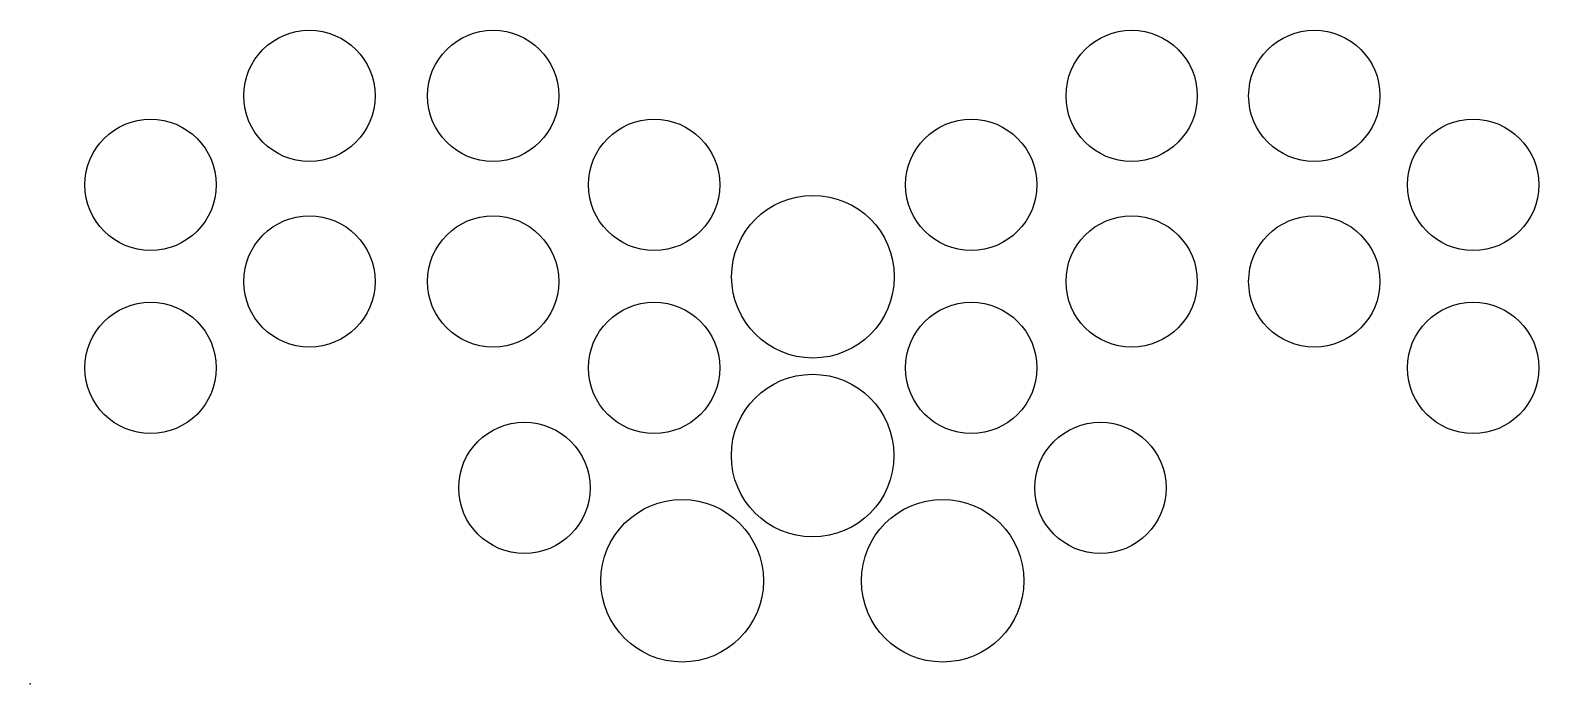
# Model space of a CAD drawing. Header units: millimetres. Extents: x 0 to 241, y 0 to 105.
import ezdxf

# ---------------------------------------------------------------- set-up
doc = ezdxf.new("R2010")
doc.units = ezdxf.units.MM
doc.layers.get('0').update_dxf_attribs({"linetype": 'CONTINUOUS'})

msp = doc.modelspace()

# ---------------------------------------------------------------- linework, layer by layer
for centre, radius in [((44.656, 94.004), 10.5), ((74.032, 94.004), 10.5), ((176.14, 94.004), 10.5), ((205.35, 94.004), 10.5), ((19.256, 79.78), 10.5), ((99.774, 79.78), 10.5), ((150.486, 79.78), 10.5), ((230.75, 79.78), 10.5), ((125.175989, 65.09), 13), ((44.656, 64.330939), 10.5), ((74.032, 64.330939), 10.5), ((74.032, 64.330939), 10.5), ((74.032, 64.330939), 10.5), ((74.032, 64.330939), 10.5), ((176.14, 64.330939), 10.5), ((205.35, 64.330939), 10.5), ((19.256, 50.51), 10.5), ((99.774, 50.51), 10.5), ((150.486, 50.51), 10.5), ((230.75, 50.51), 10.5), ((125.124929, 36.4912), 13), ((79.032, 31.330939), 10.5), ((79.032, 31.330939), 10.5), ((79.032, 31.330939), 10.5), ((79.032, 31.330939), 10.5), ((171.14, 31.330939), 10.5), ((104.258, 16.476), 13), ((145.918, 16.476), 13)]:
    msp.add_circle(centre, radius)
msp.add_point((0, 0))

doc.saveas('drawing.dxf')
